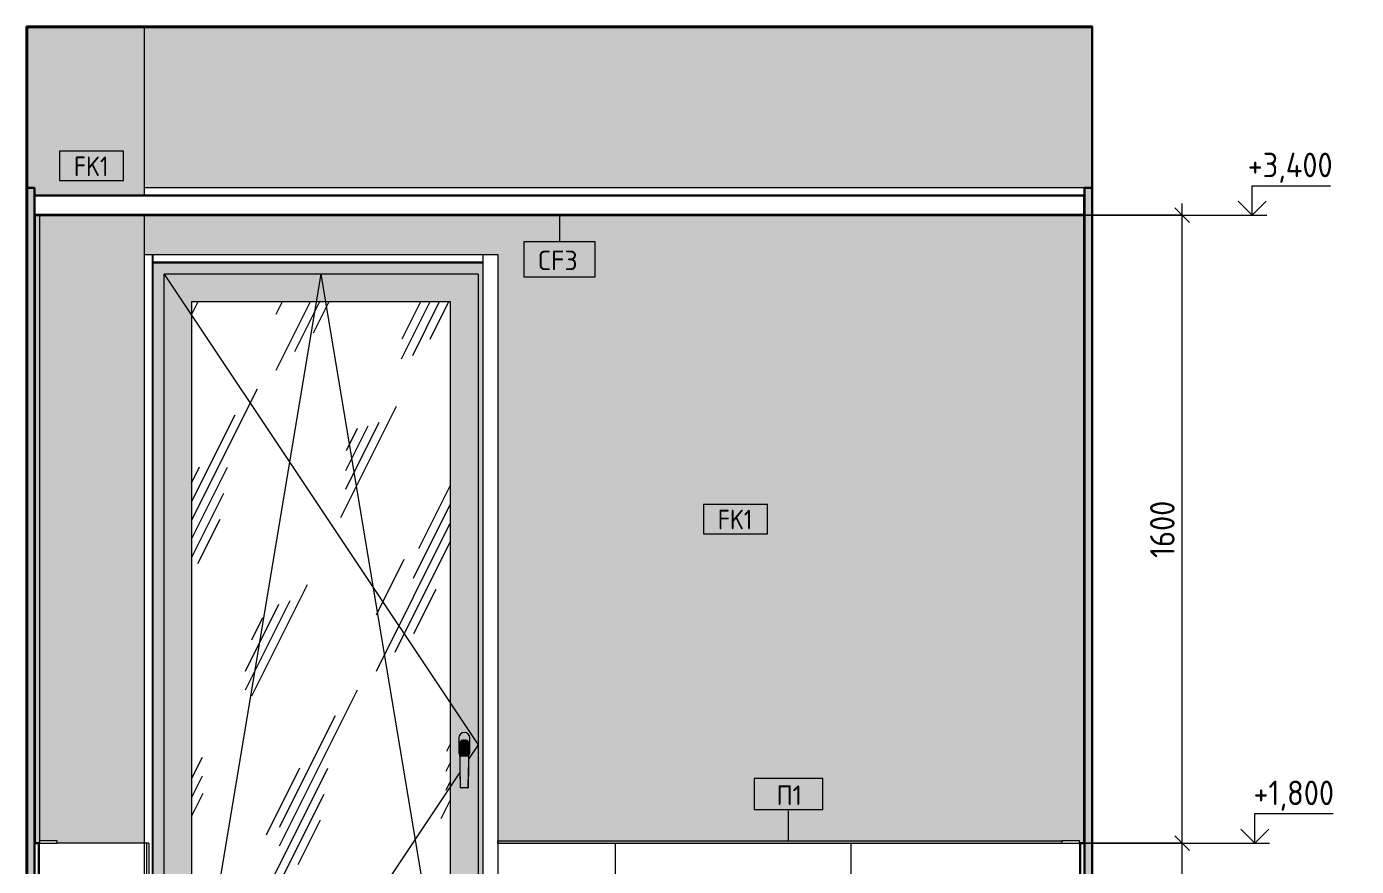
# Model space of a CAD drawing. Header units: millimetres. Extents: x 0 to 102275, y -2706 to 7916.
# Drawn here: x 85712 to 89101, y 1741 to 3881 of the extents above; entities that cross this region are included whole.
import ezdxf

# ---------------------------------------------------------------- set-up
doc = ezdxf.new("R2010")
doc.units = ezdxf.units.MM
for name, color, linetype, lineweight in [('A-ANNO-DIMS', 7, 'Continuous', 9), ('A-ANNO-DIMS-25', 7, 'Continuous', 9), ('A-CLNG', 7, 'Continuous', 9), ('A-CLNG-IDEN', 7, 'Continuous', 9), ('A-FLOR-HRAL-IDEN', 7, 'Continuous', 9), ('A-GLAZ', 7, 'Continuous', 9), ('A-WALL-IDEN', 7, 'Continuous', 9), ('A-WALL-PATT', 7, 'Continuous', 9), ('G-ANNO-DIMS', 7, 'Continuous', 9), ('G-ANNO-DIMS-1', 7, 'Continuous', 20), ('I-WALL', 7, 'Continuous', 9), ('Ограждение', 7, 'Continuous', 9), ('Поручни', 7, 'Continuous', 9)]:
    doc.layers.add(name, color=color, linetype=linetype, lineweight=lineweight)
for name, color, linetype, lineweight, true_color in [('A-CLNG-FNSH-1', 7, 'Continuous', 30, 0x3c3c3c), ('A-FLOR-1', 7, 'Continuous', 9, 0x787878), ('A-FLOR-FNSH-1', 7, 'Continuous', 40, 0x3c3c3c), ('A-WALL-4', 7, 'Continuous', 40, 0x3c3c3c), ('A-WALL-5', 7, 'Continuous', 30, 0x3c3c3c), ('A-WALL-FNSH-3', 7, 'Continuous', 30, 0x3c3c3c), ('I-WALL-1', 7, 'Continuous', 9, 0x787878)]:
    doc.layers.add(name, color=color, linetype=linetype, lineweight=lineweight, true_color=true_color)
doc.styles.add('GOST Common_1', font='GOST_Common.ttf', dxfattribs={"width": 0.9, "height": 50})
doc.styles.add('GOST Common_2', font='GOST_Common.ttf', dxfattribs={"height": 50})
doc.styles.add('ISOCPEUR_1', font='isocpeur.ttf', dxfattribs={"width": 0.9, "height": 62.5})
doc.dimstyles.new('ISO-2_5_0_9К_БОЛЬШОЙ_округление', dxfattribs={"dimscale": 304.8, "dimtxt": 62.248823, "dimasz": 0.123031, "dimexe": 0.098425, "dimexo": 0, "dimgap": 0, "dimtad": 1, "dimdec": 0, "dimrnd": 10, "dimzin": 0, "dimdsep": 46, "dimtxsty": 'ISOCPEUR_1', "dimblk1": 'OBLIQUE', "dimblk2": 'OBLIQUE', "dimsah": 1, "dimcen": 0.09, "dimdle": 0.098425, "dimazin": 0, "dimtfac": 1, "dimtdec": 4, "dimtix": 1, "dimtmove": 0, "dimatfit": 3, "dimfxl": 1, "dimtvp": 1, "dimtolj": 1, "dimtzin": 0, "dimarcsym": 2})
pattern_1 = [(0, (86818.653, 0), (30.48, 7.62), [2.515, -20.345, 2.515, -20.345, -121.92]), (0, (86818.653, 0), (30.48, 7.62), [-45.72, 2.515, -43.205, 2.515, -20.345, -53.34]), (0, (86818.653, 0), (30.48, 7.62), [-114.3, 2.515, -12.725, 2.515, -35.585]), (120, (86830.083, 3.81), (-21.839114, 22.586454), [2.515, -20.345, 2.515, -20.345, -121.92]), (120, (86830.083, 3.81), (-21.839114, 22.586454), [-45.72, 2.515, -43.205, 2.515, -20.345, -53.34]), (120, (86830.083, 3.81), (-21.839114, 22.586454), [-114.3, 2.515, -12.725, 2.515, -35.585]), (240, (86833.893, 19.05), (-8.640886, -30.206454), [2.515, -20.345, 2.515, -20.345, -121.92]), (240, (86833.893, 19.05), (-8.640886, -30.206454), [-45.72, 2.515, -43.205, 2.515, -20.345, -53.34]), (240, (86833.893, 19.05), (-8.640886, -30.206454), [-114.3, 2.515, -12.725, 2.515, -35.585])]
pattern_2 = [(90, (86018.2, 0), (-600, 4e-14), []), (180, (86018.2, 0), (-7e-14, -600), [])]

# ---------------------------------------------------------------- blocks, each defined once
blk = doc.blocks.new('120_Окно_СКБ_1Ст - 120_Окно_СКБ_1Ст 900х2500_h_-20664874-Развертка 1_15-3')
at = {"layer": 'A-GLAZ'}
h = blk.add_hatch(color=256, dxfattribs=at)
h.paths.add_polyline_path([(-70697.5, 804), (-70697.5, 3280), (-71538.6, 3280), (-71538.6, 3300), (-71539, 3300), (-71539, 820), (-70700, 820), (-70700, 804)])
h.paths.add_polyline_path([(-71181.4, 850), (-71510, 850), (-71510, 3250), (-70710, 3250), (-70710, 850), (-71011.7, 850)])
h = blk.add_hatch(color=256, dxfattribs=at)
h.paths.add_polyline_path([(-71490, 850), (-70710, 850), (-70710, 3250), (-71510, 3250), (-71510, 850)])
h.paths.add_polyline_path([(-71351.1, 920), (-71440, 920), (-71440, 3180), (-70780, 3180), (-70780, 920), (-71181.4, 920)])
h.paths.add_polyline_path([(-70738, 1940.5), (-70754, 1940.8), (-70754.9, 1941.3), (-70755, 1941.6), (-70756.2, 2023.8), (-70757.1, 2025), (-70758.5, 2028.4), (-70759, 2032), (-70759, 2068), (-70758.5, 2071.6), (-70757.1, 2075), (-70754.9, 2077.9), (-70752, 2080.1), (-70748.6, 2081.5), (-70745, 2082), (-70741.4, 2081.5), (-70738, 2080.1), (-70735.1, 2077.9), (-70732.9, 2075), (-70731.5, 2071.6), (-70731, 2068), (-70731, 2032), (-70731.5, 2028.4), (-70732.9, 2025), (-70733.9, 2023.6), (-70734.3, 2000.4), (-70735.1, 1941.3), (-70736.1, 1940.7), (-70737.2, 1940.5)])
h = blk.add_hatch(dxfattribs=at)
h.set_pattern_fill('FP_19', color=256, style=0, pattern_type=2)
h.set_pattern_definition([(63.435, (-70690.53, 31.75), (-255.58, 766.75), [317.5, -190.5, 317.5, -190.5, -403.9]), (63.435, (-70690.53, 31.75), (-255.58, 766.75), [-1016, 127, -276.9]), (63.435, (-70706.4, 47.6), (-255.58, 766.75), [254, -317.5, 190.5, -190.5, -467.4]), (63.435, (-70706.4, 47.6), (-255.58, 766.75), [-952.5, 222.25, -245.15]), (63.435, (-70706.4, 95.25), (-255.58, 766.75), [190.5, -381, 127, -190.5, -530.9]), (63.435, (-70706.4, 95.25), (-255.58, 766.75), [-889, 285.75, -245.15]), (63.435, (-70658.8, 47.6), (-255.58, 766.75), [190.5, -381, 158.75, -6404.65]), (63.435, (-70611.16, 95.25), (-255.58, 766.75), [95.25, -476.25, 63.5, -6499.9]), (63.435, (-70690.53, 174.6), (-255.58, 766.75), [63.5, -476.25, 63.5, -254, -562.65]), (63.435, (-70690.53, 174.6), (-255.58, 766.75), [-857.25, 158.75, -403.9]), (63.435, (-70404.8, 127), (-255.58, 766.75), [317.5, -476.25, 381, -251.5]), (63.435, (-70404.8, 79.4), (-255.58, 766.75), [444.5, -317.5, 476.25, -188]), (63.435, (-70373.03, 95.25), (-255.58, 766.75), [508, -254, 381, -276.9]), (63.435, (-70325.4, 142.9), (-255.58, 766.75), [317.5, -444.5, 254, -403.9]), (63.435, (-70373.03, 238.1), (-255.58, 766.75), [158.75, -635, 190.5, -435.65]), (63.435, (-70277.8, 190.5), (-255.58, 766.75), [127, -635, 127, -530.9])])
h.paths.add_polyline_path([(-71351.1, 920), (-70780, 920), (-70780, 3180), (-71440, 3180), (-71440, 920)])
h = blk.add_hatch(color=256, dxfattribs=at)
h.paths.add_polyline_path([(-70757.1, 2050.3), (-70756.9, 2051.9), (-70757, 2050.4)])
h.paths.add_polyline_path([(-70756.1, 2023.6), (-70757, 2049.7), (-70757.1, 2053.7), (-70756.9, 2054), (-70756.6, 2054.4), (-70756.2, 2056.1), (-70755.5, 2057.3), (-70753.5, 2059.6), (-70753.4, 2059.2), (-70752.7, 2059.9), (-70752.8, 2060.1), (-70750.8, 2061.4), (-70748, 2062.2), (-70744, 2062.5), (-70740.3, 2061.8), (-70737.4, 2060.3), (-70735.2, 2058.2), (-70733.6, 2055.7), (-70733, 2053.8), (-70733.1, 2053.5), (-70732.7, 2052), (-70732.9, 2049.7), (-70733.5, 2039.3), (-70733.9, 2023.6), (-70732.9, 2025), (-70731.4, 2028.6), (-70731, 2033.4), (-70731, 2068), (-70731.5, 2071.6), (-70732.9, 2075), (-70735.9, 2078.5), (-70738, 2080.1), (-70741.4, 2081.5), (-70745, 2082), (-70748.6, 2081.5), (-70752, 2080.1), (-70754.9, 2077.9), (-70757.1, 2075), (-70758.5, 2071.6), (-70759, 2068), (-70759, 2032), (-70758.5, 2028.4), (-70757.1, 2025), (-70756.2, 2023.8)])
for points in [[(-70756, 2021.2), (-70755.5, 2021.6), (-70753, 2021.9), (-70752, 2021.9), (-70749.8, 2045.9), (-70749, 2052.1), (-70747.5, 2059.1), (-70746.5, 2062.4), (-70749.7, 2061.8), (-70752.1, 2060.7), (-70752.9, 2060), (-70752.7, 2059.8), (-70753.4, 2059.2), (-70753.5, 2059.6), (-70754.8, 2058.3), (-70756.4, 2055.7), (-70756.5, 2055.4), (-70756.6, 2054.3), (-70757.1, 2053.4), (-70757, 2049.7), (-70756.7, 2043.8), (-70756, 2021.2)], [(-70752, 2021.9), (-70738, 2021.9), (-70740.1, 2045.6), (-70741.3, 2053.8), (-70742.5, 2059.1), (-70744, 2062.5), (-70746.1, 2062.2), (-70747.1, 2060.2), (-70748, 2057.1), (-70749, 2052.1), (-70750.5, 2039.3), (-70751.9, 2022.8)], [(-70752, 1940.5), (-70752, 2021.9), (-70755.5, 2021.6), (-70756, 2021.1), (-70754.9, 1941.3), (-70754, 1940.8), (-70752.8, 1940.5)], [(-70738, 1940.5), (-70738, 2021.9), (-70752, 2021.9), (-70752, 1940.5), (-70742.8, 1940.5)], [(-70738, 1940.5), (-70735.9, 1940.8), (-70735.1, 1941.4), (-70735, 1941.6), (-70734.1, 2021.4), (-70735.7, 2021.8), (-70738, 2021.9), (-70738, 1947.5)], [(-70734, 2020.4), (-70734, 2020.5), (-70734, 2020.5)]]:
    blk.add_hatch(color=256, dxfattribs=at).paths.add_polyline_path(points)
h = blk.add_hatch(color=256, dxfattribs=at)
h.paths.add_polyline_path([(-70734, 2021.2), (-70733.1, 2047.5), (-70732.9, 2053), (-70733.1, 2053.5), (-70732.9, 2054), (-70734.7, 2057.6), (-70736.3, 2059.5), (-70739.2, 2061.4), (-70742, 2062.2), (-70743.9, 2062.4), (-70742.7, 2059.8), (-70742.5, 2059), (-70741, 2052.1), (-70739.5, 2039.8), (-70737.7, 2021.9), (-70734.5, 2021.6), (-70734.1, 2021.3)])
h.paths.add_polyline_path([(-70733.6, 2054.7), (-70734, 2055.7), (-70733.7, 2054.9)])
for p, q in [((-71560, 800), (-71560, 3300)), ((-71560, 3300), (-70660, 3300)), ((-70660, 3300), (-70660, 804)), ((-71510, 850), (-71510, 3250)), ((-70710, 3250), (-71510, 3250)), ((-71510, 850), (-71110, 3250)), ((-71510, 3250), (-70710, 2050)), ((-70710, 850), (-71110, 3250)), ((-70710, 3250), (-70710, 850)), ((-71440, 3180), (-71440, 920)), ((-71440, 3180), (-70780, 3180)), ((-70780, 920), (-70780, 3180)), ((-70759, 2068), (-70759, 2032)), ((-70759, 2068), (-70759, 2032)), ((-70731, 2032), (-70731, 2068)), ((-70731, 2032), (-70731, 2068)), ((-70757.5, 2051), (-70757.1, 2053.8)), ((-70757.5, 2049), (-70757.5, 2051)), ((-70755, 1941.6), (-70756.5, 2050.8)), ((-70746.1, 2062.5), (-70743.9, 2062.5)), ((-70746, 2062.5), (-70744, 2062.5)), ((-70744, 2061.5), (-70746, 2061.5)), ((-70733.5, 2051), (-70735, 1941.6)), ((-70710, 2050), (-70734.1, 2013.8)), ((-70732.5, 2051), (-70732.5, 2049)), ((-70756.2, 2028.6), (-70756.2, 2028.1)), ((-70756, 2021.2), (-70756, 2020.5)), ((-70756, 2020.5), (-70756, 2021.2)), ((-70756, 2020.5), (-70756, 2020.5)), ((-70754, 2021.8), (-70753, 2021.9)), ((-70753, 2021.9), (-70752, 2021.9)), ((-70738, 2021.9), (-70752, 2021.9)), ((-70752, 2021.9), (-70738, 2021.9)), ((-70738, 2021.9), (-70737, 2021.9)), ((-70737, 2021.9), (-70736, 2021.8)), ((-70734, 2020.5), (-70734, 2021.2)), ((-70734, 2021.2), (-70734, 2020.5)), ((-70733.8, 2028.6), (-70733.8, 2028.1)), ((-70755.5, 1981.7), (-71510, 850)), ((-70738, 1940.5), (-70752, 1940.5)), ((-70738, 1940.5), (-70752, 1940.5)), ((-71440, 920), (-70780, 920)), ((-70710, 850), (-71510, 850)), ((-70675.3, 800), (-71560, 800))]:
    blk.add_line(p, q, dxfattribs=at)
at = {"layer": 'A-GLAZ', "flags": 128}
for points in [[(-70756.8, 2045.2), (-70757.1, 2046), (-70757.5, 2049)], [(-70757.1, 2054), (-70756, 2056.7), (-70754.3, 2059)], [(-70757.1, 2046.2), (-70757, 2045.5), (-70756.6, 2039.4), (-70756.3, 2032.4), (-70756.2, 2028.6)], [(-70754.1, 2059.1), (-70751.7, 2061), (-70749, 2062.1), (-70746, 2062.5)], [(-70744, 2062.5), (-70741, 2062.1), (-70738.3, 2061), (-70735.9, 2059.2)], [(-70735.7, 2059), (-70734, 2056.7), (-70732.9, 2054), (-70732.5, 2051)], [(-70732.9, 2046.2), (-70733, 2045.5), (-70733.4, 2039.4), (-70733.7, 2032.4), (-70733.8, 2028.6)], [(-70732.5, 2049), (-70732.9, 2046), (-70733.2, 2045.2)], [(-70752, 2021.9), (-70753, 2021.9), (-70754, 2021.8), (-70754.8, 2021.7), (-70755.5, 2021.6), (-70755.9, 2021.4), (-70756, 2021.2)], [(-70756, 2021.2), (-70755.9, 2021.4), (-70755.5, 2021.6)], [(-70755.5, 2021.6), (-70754.8, 2021.7), (-70754, 2021.8)], [(-70734, 2021.2), (-70734.1, 2021.4), (-70734.5, 2021.6), (-70735.2, 2021.7), (-70736, 2021.8), (-70737, 2021.9), (-70738, 2021.9)], [(-70736, 2021.8), (-70735.2, 2021.7), (-70734.5, 2021.6)], [(-70734.5, 2021.6), (-70734.1, 2021.4), (-70734, 2021.2)], [(-70755, 1941.6), (-70755.5, 1982.7), (-70755.7, 1992.5)], [(-70735, 1941.6), (-70734.5, 1982.7), (-70734.3, 1992.5)], [(-70752, 1940.5), (-70752.8, 1940.5), (-70753.5, 1940.6), (-70754.1, 1940.8), (-70754.6, 1941), (-70754.9, 1941.3), (-70755, 1941.6)], [(-70735, 1941.6), (-70735.1, 1941.3), (-70735.4, 1941), (-70735.9, 1940.8), (-70736.5, 1940.6), (-70737.2, 1940.5), (-70738, 1940.5)]]:
    blk.add_lwpolyline(points, dxfattribs=at)
at = {"layer": 'A-GLAZ'}
for centre, radius, start, end in [((-70745, 2068), 14, 0, 180), ((-70745, 2068), 14, 360, 180), ((-70746, 2051), 11.5, 90.2744, 204.8614), ((-70746, 2051), 10.5, 90.2744, 181.3109), ((-70744, 2051), 10.5, 0.0023, 89.7256), ((-70744, 2051), 11.5, 335.1322, 89.7256), ((-70745, 2032), 14, 180, 217.3919), ((-70745, 2032), 14, 180, 217.174), ((-70745, 2032), 14, 322.6053, 0), ((-70745, 2032), 14, 322.826, 0)]:
    blk.add_arc(centre, radius, start, end, dxfattribs=at)
for centre, major_axis, start_param, end_param in [((-70752, 1941.6), (-3, 0), 0.00131, 1.569486), ((-70738, 1941.6), (3, 0), 4.713699, 6.278048)]:
    blk.add_ellipse(centre, major_axis=major_axis, ratio=0.374607, start_param=start_param, end_param=end_param, dxfattribs=at)
blk = doc.blocks.new('Ограждение - Ограждение-30307754-Развертка 1_15-3')
at = {"layer": 'Ограждение'}
blk.add_hatch(color=256, dxfattribs=at).paths.add_polyline_path([(-70145.5, 1800), (-69222.5, 1800), (-69222.5, 1806), (-70660, 1806), (-70660, 1800), (-70171.3, 1800)])
at = {"layer": 'Поручни'}
for p, q in [((-70660, 1806), (-69222.5, 1806)), ((-70660, 1800), (-70660, 1806)), ((-70660, 1800), (-69222.5, 1800)), ((-69177.5, 1806), (-69222.5, 1806)), ((-69222.5, 1806), (-69222.5, 1800)), ((-69222.5, 1800), (-69177.5, 1800)), ((-69177.5, 1800), (-69177.5, 1806))]:
    blk.add_line(p, q, dxfattribs=at)
blk = doc.blocks.new('Ограждение - Ограждение-30319708-Развертка 1_15-3')
at = {"layer": 'Поручни'}
for p, q in [((-71782.5, 1806), (-71827.5, 1806)), ((-71827.5, 1806), (-71827.5, 1800)), ((-71827.5, 1800), (-71782.5, 1800)), ((-71782.5, 1800), (-71782.5, 1806))]:
    blk.add_line(p, q, dxfattribs=at)
blk = doc.blocks.new('М_стена_0001 - Типоразмер_без рамки-25382661-Развертка 1_15-3')
at = {"layer": 'A-WALL-IDEN'}
for p, q in [((-69846.1, 1541.5), (-70009.4, 1541.5)), ((-70009.4, 1541.5), (-70009.4, 1466.5)), ((-69846.1, 1466.5), (-69846.1, 1541.5)), ((-70009.4, 1466.5), (-69846.1, 1466.5))]:
    blk.add_line(p, q, dxfattribs=at)
blk = doc.blocks.new('М_потолков - Марка_ Имя типа-25382930-Развертка 1_15-3')
at = {"layer": 'A-CLNG-IDEN'}
for p, q in [((-70411.9, 3331.9), (-70593.1, 3331.9)), ((-70593.1, 3331.9), (-70593.1, 3242.5)), ((-70411.9, 3242.5), (-70411.9, 3331.9)), ((-70593.1, 3242.5), (-70411.9, 3242.5))]:
    blk.add_line(p, q, dxfattribs=at)
blk = doc.blocks.new('М_ограждение - Типоразмер-25387795-Развертка 1_15-3')
at = {"layer": 'A-FLOR-HRAL-IDEN'}
for p, q in [((-69831.3, 1964.4), (-70006.3, 1964.4)), ((-70006.3, 1964.4), (-70006.3, 1885.5)), ((-69831.3, 1885.5), (-69831.3, 1964.4)), ((-70006.3, 1885.5), (-69831.3, 1885.5))]:
    blk.add_line(p, q, dxfattribs=at)
blk = doc.blocks.new('Высотные отметки - Стрелка_Верх-17668718-Развертка 1_15-3')
at = {"layer": 'G-ANNO-DIMS'}
for p, q in [((-68737.6, 3475), (-68537.6, 3475)), ((-68737.6, 3400), (-68737.6, 3475)), ((-68775.5, 3400), (-68700.5, 3400))]:
    blk.add_line(p, q, dxfattribs=at)
at = {"layer": 'G-ANNO-DIMS-1'}
for q in [(-68772.9, 3435.4), (-68702.2, 3435.4)]:
    blk.add_line((-68737.6, 3400), q, dxfattribs=at)
blk = doc.blocks.new('DIMBLOCK30-Развертка 1_15-3')
at = {"layer": 'A-ANNO-DIMS-25'}
for p, q in [((88395.2, 1800), (88686.7, 1800)), ((88656.7, 1800), (88395.2, 1800)), ((88656.7, -30), (88656.7, 1800)), ((88407.7, 0), (88686.7, 0)), ((88656.7, 0), (88407.7, 0))]:
    blk.add_line(p, q, dxfattribs=at)
at = {"layer": 'A-ANNO-DIMS-25', "lineweight": 20}
for p, q in [((88656.7, 1800), (88637.9, 1818.8)), ((88656.7, 1800), (88675.4, 1781.2)), ((88656.7, 0), (88637.9, 18.8)), ((88656.7, 0), (88675.4, -18.8))]:
    blk.add_line(p, q, dxfattribs=at)
at = {"layer": 'A-ANNO-DIMS-25', "color": 0, "insert": (88575, 826.4), "char_height": 62.5, "width": 176.691, "attachment_point": 1, "rotation": 90, "line_spacing_factor": 1.149209, "style": 'ISOCPEUR_1'}
blk.add_mtext('1800', dxfattribs=at)
blk = doc.blocks.new('_Oblique')
at = {"color": 0, "linetype": 'ByBlock', "lineweight": -2}
blk.add_line((-0.5, -0.5), (0.5, 0.5), dxfattribs=at)
blk = doc.blocks.new('DIMBLOCK31-Развертка 1_15-3')
at = {"layer": 'A-ANNO-DIMS-25'}
for p, q in [((88656.7, 1800), (88656.7, 3430)), ((88407.7, 3400), (88686.7, 3400)), ((88656.7, 3400), (88407.7, 3400)), ((88395.2, 1800), (88686.7, 1800)), ((88656.7, 1800), (88395.2, 1800))]:
    blk.add_line(p, q, dxfattribs=at)
at = {"layer": 'A-ANNO-DIMS-25', "lineweight": 20}
for p, q in [((88656.7, 3400), (88637.9, 3418.8)), ((88656.7, 3400), (88675.4, 3381.2)), ((88656.7, 1800), (88637.9, 1818.8)), ((88656.7, 1800), (88675.4, 1781.2))]:
    blk.add_line(p, q, dxfattribs=at)
at = {"layer": 'A-ANNO-DIMS-25', "color": 0, "insert": (88575, 2526.4), "char_height": 62.5, "width": 176.691, "attachment_point": 1, "rotation": 90, "line_spacing_factor": 1.149209, "style": 'ISOCPEUR_1'}
blk.add_mtext('1600', dxfattribs=at)

msp = doc.modelspace()

# ---------------------------------------------------------------- hatches: boundary and pattern name
at = {"layer": 'A-FLOR-1'}
h = msp.add_hatch(dxfattribs=at)
h.set_pattern_fill('FP_20', color=256, style=0, pattern_type=2)
h.set_pattern_definition([(45, (86818.653, 0), (-14.25598, 14.25598), []), (45, (86832.91, 0), (-14.25598, 14.25598), [25.202, -5.04, 0.8382, -4.202])])
h.paths.add_polyline_path([(88427.9, 3880), (88427.9, 3880.6), (85712.4, 3880.6), (85712.4, 3880), (87070.1, 3880)])
at = {"layer": 'A-WALL-PATT'}
for points in [[(86012.7, 1800), (86012.7, 3400), (85745.2, 3400), (85745.2, 1806), (85790.2, 1806), (85790.2, 1800)], [(88406.7, 1800), (88406.7, 3400), (86012.7, 3400), (86012.7, 3300), (86912.7, 3300), (86912.7, 1806), (88395.2, 1806), (88395.2, 1800), (88396.7, 1800)]]:
    msp.add_hatch(color=256, dxfattribs=at).paths.add_polyline_path(points)
h = msp.add_hatch(dxfattribs=at)
h.set_pattern_fill('FP_23', color=256, style=0, pattern_type=2)
h.set_pattern_definition(pattern_2)
h.paths.add_polyline_path([(86012.7, 0), (86012.7, 1800), (85743.7, 1800), (85743.7, 0), (85880.4, 0)])
h = msp.add_hatch(dxfattribs=at)
h.set_pattern_fill('FP_23', color=256, style=0, pattern_type=2)
h.set_pattern_definition(pattern_2)
h.paths.add_polyline_path([(86012.7, 0), (86023.7, 0), (86023.7, 1800), (86012.7, 1800), (86012.7, 100)])
h = msp.add_hatch(dxfattribs=at)
h.set_pattern_fill('FP_22', color=256, style=0, pattern_type=2)
h.set_pattern_definition([(90, (88412.7, 0), (-600, 4e-14), []), (180, (88412.7, 0), (-7e-14, -600), [])])
h.paths.add_polyline_path([(88343, 0), (88396.7, 0), (88396.7, 380), (88346.7, 380), (88346.7, 272.7), (88322.9, 266.2), (88337.7, 0)])
h.paths.add_polyline_path([(86023.7, 0), (86896.9, 0), (86896.9, 100), (86912.7, 100), (86912.7, 0), (87105.1, 0), (87105.1, 10), (87112.1, 10), (87112.1, 32.9), (87114.6, 32.9), (87114.6, 202.9), (87115.6, 206.1), (87116.6, 207.7), (87117.2, 208.2), (87118.4, 209), (87121.7, 210), (87121.7, 1650), (87137.7, 1650), (87137.7, 210), (87141.6, 208.6), (87142.6, 208), (87144.2, 205.7), (87144.8, 202.9), (87144.8, 32.9), (87147.3, 32.9), (87147.3, 10), (87154.3, 10), (87154.3, 0), (87212.7, 0), (87212.7, 600), (87753.2, 600.3), (87754, 604.4), (87755.6, 607.3), (87755.7, 607.7), (87755.7, 609.5), (87759.2, 609.5), (87759.2, 607.5), (87768.2, 607.5), (87768.2, 667.4), (87887.2, 667.4), (87887.2, 620.3), (87891.4, 621.9), (87897.5, 622.4), (87903.4, 621.5), (87903.6, 621.4), (87906.9, 620), (87910.6, 617.7), (87912.9, 615.6), (87915.5, 612.4), (87917.7, 608.1), (87918.7, 604.3), (87919, 603), (87919.2, 599.2), (87918.4, 594.2), (87918.1, 593), (87916.7, 589.8), (87914.1, 585.8), (87912.3, 583.8), (87909.1, 581.3), (87906.8, 579.9), (87901.9, 578.1), (87896.7, 577.5), (87890, 578.5), (87889.7, 578.6), (87886.5, 580), (87882.8, 582.3), (87880.8, 584.1), (87877.9, 587.6), (87875.7, 591.9), (87875.3, 592.5), (87812.7, 592.7), (87812.7, 400), (88257.3, 400), (88264.3, 657.7), (88266.7, 750), (88266.7, 790), (88331.7, 790), (88331.7, 795), (88332.4, 797.6), (88334.9, 799.5), (88337.5, 800), (88362.4, 799.8), (88364.2, 799.2), (88366, 797.4), (88366.7, 795), (88366.7, 790), (88396.7, 790), (88396.7, 1800), (86912.7, 1800), (86912.7, 770), (86897.4, 770), (86897.4, 804), (86023.7, 804), (86023.7, 770), (86872.7, 770), (86872.7, 100), (86023.7, 100)])
h.paths.add_polyline_path([(87892.3, 0), (87892.2, 207.5), (87876.3, 212), (87850.3, 223.9), (87833.4, 234.5), (87818, 247.2), (87812.7, 251.6), (87812.7, 0)])
at = {"layer": 'I-WALL'}
h = msp.add_hatch(color=256, dxfattribs=at)
h.paths.add_polyline_path([(85743.7, 1800), (85745.2, 1800), (85745.2, 3400), (85733.7, 3400), (85733.7, 1800)])
h.paths.add_polyline_path([(85732.7, 3450), (86012.7, 3450), (86012.7, 3880), (85712.7, 3880), (85712.7, 3470), (85732.7, 3470)])
h = msp.add_hatch(color=256, dxfattribs=at)
h.paths.add_polyline_path([(88427.7, -0.1), (88427.7, 0), (88407.9, -0.1)])
h.paths.add_polyline_path([(88407.7, 3470), (88427.7, 3470), (88427.7, 3880), (86012.7, 3880), (86012.7, 3470), (88406.7, 3470)])
msp.add_hatch(color=256, dxfattribs=at).paths.add_polyline_path([(86032.7, 820), (86033.7, 820), (86033.7, 3300), (86032.7, 3300), (86032.7, 862)])
at = {"layer": 'I-WALL-1'}
h = msp.add_hatch(dxfattribs=at)
h.set_pattern_fill('FP_21', color=256, style=0, pattern_type=2)
h.set_pattern_definition(pattern_1)
h.paths.add_polyline_path([(85712.7, 0), (85732.7, 0), (85732.7, 3470), (85712.7, 3470), (85712.7, 480.3)])
h = msp.add_hatch(dxfattribs=at)
h.set_pattern_fill('FP_21', color=256, style=0, pattern_type=2)
h.set_pattern_definition(pattern_1)
h.paths.add_polyline_path([(88427.7, 0), (88427.7, 3470), (88407.7, 3470), (88407.7, 0)])

# ---------------------------------------------------------------- linework, layer by layer
at = {"layer": 'A-CLNG'}
for p, q in [((86034.1, 3280), (86034.1, 3300)), ((86033.2, 3278.5), (86875.2, 3278.5)), ((86875.2, 3280), (86034.1, 3280))]:
    msp.add_line(p, q, dxfattribs=at)
at = {"layer": 'A-CLNG-FNSH-1'}
for p, q in [((88406.7, 3450), (85732.7, 3450)), ((88407.7, 3401), (85732.7, 3401)), ((85733.7, 3400), (88407.7, 3400))]:
    msp.add_line(p, q, dxfattribs=at)
at = {"layer": 'A-CLNG-IDEN'}
msp.add_line((87070.2, 3400), (87070.2, 3331.9), dxfattribs=at)
at = {"layer": 'A-FLOR-FNSH-1'}
msp.add_line((85712.4, 3880), (88427.9, 3880), dxfattribs=at)
at = {"layer": 'A-FLOR-HRAL-IDEN'}
msp.add_line((87653.9, 1806), (87653.9, 1882), dxfattribs=at)
at = {"layer": 'A-WALL-4'}
msp.add_line((85712.7, -5.5), (85712.7, 3880.6), dxfattribs=at)
at = {"layer": 'A-WALL-5'}
for p, q in [((88427.7, 3880.6), (88427.7, -5.5)), ((85732.7, 3470), (85712.7, 3470)), ((85732.7, 3400), (85732.7, 3470)), ((88407.7, 3470), (88407.7, 3450)), ((88427.7, 3470), (88407.7, 3470))]:
    msp.add_line(p, q, dxfattribs=at)
at = {"layer": 'A-WALL-FNSH-3'}
for p, q in [((88407.7, 3450), (88406.7, 3450)), ((88406.7, 3450), (88406.7, 1800)), ((88407.7, 0), (88407.7, 3450)), ((85733.7, 3400), (85732.7, 3400)), ((85732.7, 3400), (85732.7, 0)), ((85733.7, 1800), (85733.7, 3400)), ((85743.7, 1800), (85732.7, 1800)), ((85743.7, 0), (85743.7, 1800)), ((88407.7, 1800), (88396.7, 1800)), ((88396.7, 1800), (88396.7, 0))]:
    msp.add_line(p, q, dxfattribs=at)
at = {"layer": 'G-ANNO-DIMS'}
for p, q in [((88289.7, 3400), (88709.5, 3400)), ((88709.5, 3400), (88835.1, 3400)), ((88201.7, 1800), (88746.3, 1800)), ((88746.3, 1800), (88841.8, 1800))]:
    msp.add_line(p, q, dxfattribs=at)
at = {"layer": 'I-WALL'}
for p, q in [((86012.7, 3450), (86012.7, 3880)), ((88407.7, 3470), (86012.7, 3470)), ((85745.2, 3400), (85745.2, 1806)), ((86012.7, 1800), (86012.7, 3400)), ((86012.7, 3300), (86912.7, 3300)), ((86032.7, 3300), (86032.7, 820)), ((86033.7, 3300), (86033.7, 820)), ((86875.2, 3300), (86875.2, 804)), ((86912.7, 3300), (86912.7, 1806)), ((85745.2, 1800), (85743.7, 1800)), ((86023.7, 1800), (85790.2, 1800)), ((86023.7, 1800), (86023.7, 0)), ((86912.7, 1800), (86912.7, 804)), ((88396.7, 1800), (88395.2, 1800))]:
    msp.add_line(p, q, dxfattribs=at)

# ---------------------------------------------------------------- block references
at = {"layer": 'A-CLNG-IDEN'}
msp.add_blockref('М_потолков - Марка_ Имя типа-25382930-Развертка 1_15-3', (157572.7, 0), dxfattribs=at)
at = {"layer": 'A-FLOR-HRAL-IDEN'}
msp.add_blockref('М_ограждение - Типоразмер-25387795-Развертка 1_15-3', (157572.7, 0), dxfattribs=at)
at = {"layer": 'A-GLAZ'}
msp.add_blockref('120_Окно_СКБ_1Ст - 120_Окно_СКБ_1Ст 900х2500_h_-20664874-Развертка 1_15-3', (157572.7, 0), dxfattribs=at)
at = {"layer": 'A-WALL-IDEN'}
for p in [(155805.7, 2021.6), (157446.4, 1121.6)]:
    msp.add_blockref('М_стена_0001 - Типоразмер_без рамки-25382661-Развертка 1_15-3', p, dxfattribs=at)
at = {"layer": 'G-ANNO-DIMS'}
for p in [(157572.7, 0), (157579.4, -1600)]:
    msp.add_blockref('Высотные отметки - Стрелка_Верх-17668718-Развертка 1_15-3', p, dxfattribs=at)
at = {"layer": 'Поручни'}
for name in ['Ограждение - Ограждение-30319708-Развертка 1_15-3', 'Ограждение - Ограждение-30307754-Развертка 1_15-3']:
    msp.add_blockref(name, (157572.7, 0), dxfattribs=at)

# ---------------------------------------------------------------- texts
at = {"layer": 'A-CLNG-IDEN', "insert": (87014.5, 3309.8), "char_height": 50, "width": 130.274, "attachment_point": 1, "style": 'GOST Common_2'}
msp.add_mtext('CF3', dxfattribs=at)
at = {"layer": 'A-FLOR-HRAL-IDEN', "char_height": 50, "attachment_point": 1, "style": 'GOST Common_2'}
for s, insert, width in [('\\fGOST Common|b0|i0|c204|p34|;П', (87622.7, 1946.9), 50.105), ('\\fGOST Common|b0|i0|c204|p34|;1', (87664, 1946.9), 30.063)]:
    msp.add_mtext(s, dxfattribs=dict(at, insert=insert, width=width))
at = {"layer": 'A-WALL-IDEN', "char_height": 50, "width": 111.835, "attachment_point": 1, "style": 'GOST Common_1'}
for insert in [(85833.1, 3549.5), (87473.8, 2649.5)]:
    msp.add_mtext('FK1', dxfattribs=dict(at, insert=insert))

# ---------------------------------------------------------------- dimensions: what is measured, and where the dimension line sits
at = {"layer": 'A-ANNO-DIMS'}
for base, p1, p2, override, picture, middle in [((88656.7, 3400), (88395.2, 1800), (88407.7, 3400), {"dimpost": '<>', "dimfxl": 1600.048827}, 'DIMBLOCK31-Развертка 1_15-3', (88625.4, 2600)), ((88656.7, 1800), (88407.7, 0), (88395.2, 1800), {"dimpost": '<>', "dimfxl": 1800.043402}, 'DIMBLOCK30-Развертка 1_15-3', (88625.4, 900))]:
    dim = msp.add_linear_dim(base=base, p1=p1, p2=p2, angle=90, dimstyle='ISO-2_5_0_9К_БОЛЬШОЙ_округление', override=override, dxfattribs=at)
    dim.commit()
    dim.dimension.update_dxf_attribs({"geometry": picture, "text_midpoint": middle})

# ---------------------------------------------------------------- next in the draw order: texts
at = {"layer": 'G-ANNO-DIMS', "char_height": 62.5, "attachment_point": 1, "line_spacing_factor": 1.149209, "style": 'ISOCPEUR_1', "bg_fill": 3, "box_fill_scale": 1.25, "bg_fill_color": 256, "bg_fill_true_color": 13158600, "bg_fill_transparency": 0}
for s, insert, width in [('+3,400', (88823.7, 3559.2), 261.428), ('+1,800', (88838.5, 1959.2), 242.008)]:
    msp.add_mtext(s, dxfattribs=dict(at, insert=insert, width=width))

doc.saveas('drawing.dxf')
